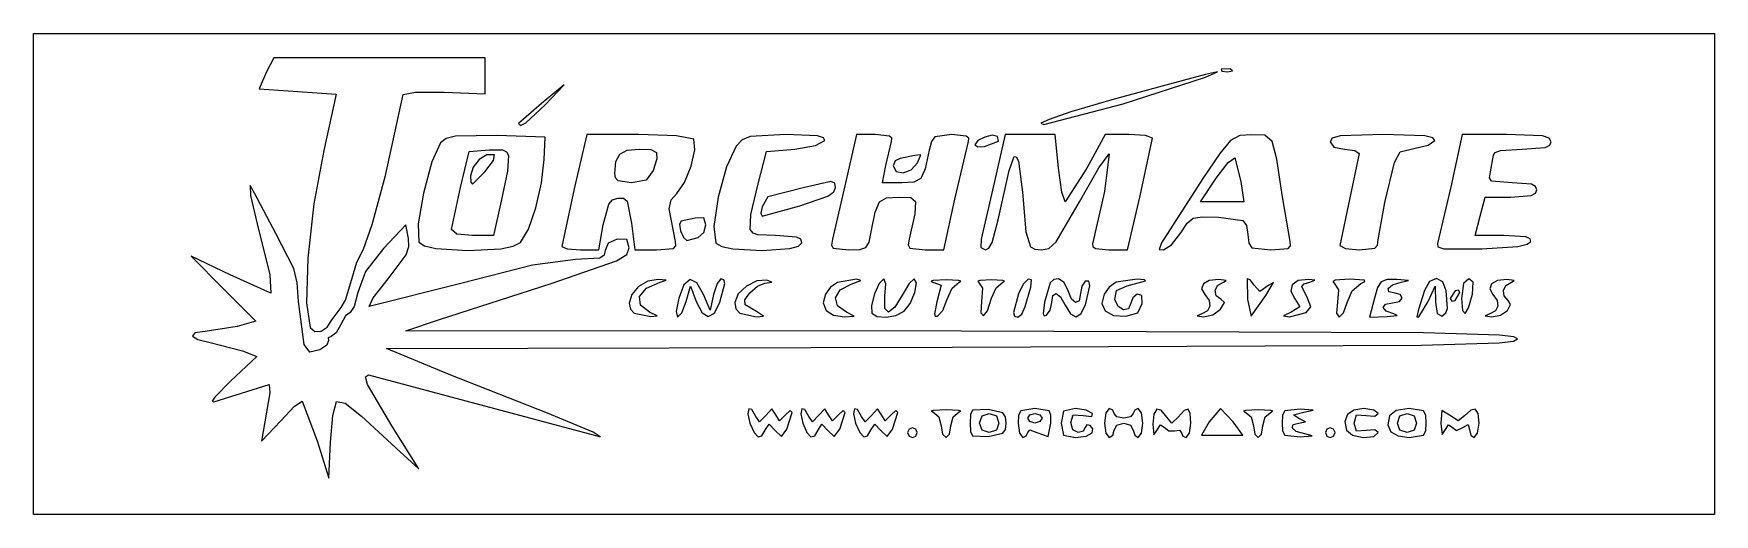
# Model space of a CAD drawing. Extents: x -0.4 to 98.4, y -0.4 to 27.8.
import ezdxf

# ---------------------------------------------------------------- set-up
doc = ezdxf.new("R2010")
doc.units = 0

msp = doc.modelspace()

# ---------------------------------------------------------------- linework, layer by layer
at = {"layer": 'Layer 1'}
for p, q in [((-0.386681, 13.72443), (-0.386681, 27.835541)), ((-0.386681, 27.835541), (49.002208, 27.835541)), ((49.002208, 27.835541), (98.391097, 27.835541)), ((98.391097, 27.835541), (98.391097, 13.72443)), ((13.738925, 26.42443), (13.308344, 25.591778)), ((19.940566, 26.42443), (13.738925, 26.42443)), ((26.142208, 26.42443), (19.940566, 26.42443)), ((26.142866, 25.366097), (26.142208, 26.42443)), ((69.939569, 25.770552), (69.398642, 25.748274)), ((69.398642, 25.748274), (69.437118, 25.634396)), ((70.062031, 25.656592), (69.939569, 25.770552)), ((69.939569, 25.770552), (69.939569, 25.770552)), ((13.308344, 25.591778), (12.877763, 24.604001)), ((26.143525, 24.307763), (26.142866, 25.366097)), ((30.798874, 24.82327), (29.458319, 23.729642)), ((29.683264, 23.648295), (30.798874, 24.82327)), ((66.358874, 24.869668), (62.972208, 23.947241)), ((63.644986, 23.720586), (68.475541, 25.28077)), ((68.475541, 25.427503), (66.358874, 24.869668)), ((68.475541, 25.28077), (69.181097, 25.593686)), ((69.181097, 25.593686), (68.475541, 25.427503)), ((69.437118, 25.634396), (69.769059, 25.600045)), ((69.769059, 25.600045), (70.062031, 25.656592)), ((12.877763, 24.604001), (15.135541, 24.448874)), ((15.135541, 24.448874), (17.393319, 24.29096)), ((17.393319, 24.29096), (16.663256, 20.974849)), ((20.288579, 19.498068), (21.339705, 24.257943)), ((21.339705, 24.257943), (22.047909, 24.39526)), ((22.047909, 24.39526), (23.743978, 24.399054)), ((23.743978, 24.399054), (26.143525, 24.307763)), ((29.458319, 23.729642), (28.117763, 22.554667)), ((58.988319, 22.4956), (63.644986, 23.720586)), ((62.972208, 23.947241), (60.573319, 23.249478)), ((63.644986, 23.720586), (63.644986, 23.720586)), ((28.546409, 22.602955), (29.683264, 23.648295)), ((29.683264, 23.648295), (29.683264, 23.648295)), ((59.303319, 22.800183), (58.813277, 22.585158)), ((60.573319, 23.249478), (59.303319, 22.800183)), ((24.411578, 21.822948), (23.867777, 21.679986)), ((26.829362, 21.847615), (24.411578, 21.822948)), ((29.669986, 21.767763), (26.829362, 21.847615)), ((28.117763, 22.554667), (28.229584, 22.444416)), ((28.229584, 22.444416), (28.546409, 22.602955)), ((29.626314, 20.450802), (29.669986, 21.767763)), ((32.124057, 21.908874), (31.388386, 18.733874)), ((35.184255, 21.908874), (32.124057, 21.908874)), ((37.393474, 21.831281), (35.184255, 21.908874)), ((38.407701, 21.644729), (37.393474, 21.831281)), ((41.717406, 21.802954), (41.246886, 21.600193)), ((43.825098, 21.908874), (41.717406, 21.802954)), ((45.673795, 21.831365), (43.825098, 21.908874)), ((46.042862, 21.722457), (45.673795, 21.831365)), ((47.966622, 21.908874), (47.349921, 19.157208)), ((49.079054, 21.908874), (47.966622, 21.908874)), ((49.920262, 21.822556), (49.079054, 21.908874)), ((50.056171, 21.69834), (49.920262, 21.822556)), ((52.577948, 21.769925), (52.379393, 21.494588)), ((53.570381, 21.908874), (52.577948, 21.769925)), ((54.428304, 21.82316), (53.570381, 21.908874)), ((54.570595, 21.700985), (54.428304, 21.82316)), ((55.506822, 21.765572), (55.103783, 21.556665)), ((55.955465, 21.866674), (55.506822, 21.765572)), ((56.267181, 21.793533), (55.955465, 21.866674)), ((56.717017, 21.908874), (56.088867, 19.157208)), ((56.316468, 21.520602), (56.267181, 21.793533)), ((58.185369, 21.908874), (56.717017, 21.908874)), ((59.65372, 21.908874), (58.185369, 21.908874)), ((58.813277, 22.585158), (58.988319, 22.4956)), ((59.848386, 19.933319), (59.65372, 21.908874)), ((62.581957, 21.908874), (61.507082, 19.935207)), ((63.976527, 21.908874), (62.581957, 21.908874)), ((64.962185, 21.846697), (63.976527, 21.908874)), ((65.373623, 21.697208), (64.962185, 21.846697)), ((70.4964, 21.858872), (69.960669, 21.571388)), ((71.196612, 21.904446), (70.4964, 21.858872)), ((71.965958, 21.869249), (71.196612, 21.904446)), ((72.397372, 21.513186), (71.965958, 21.869249)), ((76.405202, 21.82877), (75.937526, 21.699695)), ((78.941281, 21.908874), (76.405202, 21.82877)), ((81.371341, 21.832975), (78.941281, 21.908874)), ((81.853985, 21.724269), (81.371341, 21.832975)), ((83.56574, 21.908874), (82.915856, 18.91851)), ((86.180639, 21.908874), (83.56574, 21.908874)), ((88.289168, 21.826897), (86.180639, 21.908874)), ((88.687367, 21.697587), (88.289168, 21.826897)), ((16.663256, 20.974849), (16.090014, 17.85212)), ((23.528503, 21.418914), (23.017528, 20.303568)), ((23.867777, 21.679986), (23.528503, 21.418914)), ((24.698732, 18.80443), (25.207112, 20.921097)), ((25.207112, 20.921097), (26.380215, 21.00788)), ((26.380215, 21.00788), (27.174471, 21.007627)), ((27.174471, 21.007627), (27.398533, 20.900646)), ((27.398533, 20.900646), (27.51759, 20.678936)), ((33.828853, 20.325437), (34.060037, 20.765849)), ((34.060037, 20.765849), (34.502632, 20.995892)), ((34.502632, 20.995892), (35.203514, 21.062208)), ((35.203514, 21.062208), (35.887498, 21.025552)), ((35.887498, 21.025552), (36.216269, 20.860157)), ((36.216269, 20.860157), (36.244526, 20.482881)), ((38.255866, 20.051643), (38.466827, 21.008987)), ((38.466827, 21.008987), (38.407701, 21.644729)), ((40.893122, 21.235021), (40.326997, 20.015516)), ((41.246886, 21.600193), (40.893122, 21.235021)), ((42.181283, 18.945541), (42.685245, 20.921097)), ((42.685245, 20.921097), (44.340089, 21.062208)), ((44.340089, 21.062208), (45.561585, 21.262927)), ((45.561585, 21.262927), (46.110977, 21.556097)), ((46.110977, 21.556097), (46.042862, 21.722457)), ((49.692901, 20.094471), (50.036727, 21.505582)), ((50.036727, 21.505582), (50.056171, 21.69834)), ((52.249118, 20.991652), (52.008269, 19.899915)), ((52.379393, 21.494588), (52.249118, 20.991652)), ((53.753004, 18.125906), (54.554967, 21.512572)), ((54.554967, 21.512572), (54.570595, 21.700985)), ((55.103783, 21.556665), (54.928874, 21.306395)), ((54.928874, 21.306395), (55.099065, 21.193275)), ((55.099065, 21.193275), (55.498349, 21.208449)), ((55.498349, 21.208449), (56.316468, 21.520602)), ((56.316468, 21.520602), (56.316468, 21.520602)), ((62.21456, 19.951398), (62.819582, 20.779986)), ((62.819582, 20.779986), (62.556886, 18.561566)), ((64.640474, 18.310541), (65.373623, 21.697208)), ((69.327364, 20.805974), (68.33443, 19.326609)), ((69.960669, 21.571388), (69.327364, 20.805974)), ((72.675987, 20.471916), (72.397372, 21.513186)), ((75.937526, 21.699695), (75.813319, 21.485541)), ((75.813319, 21.485541), (76.024986, 21.168041)), ((76.024986, 21.168041), (76.659986, 21.062208)), ((76.659986, 21.062208), (77.257944, 20.982516)), ((77.506652, 20.790916), (76.942208, 18.098874)), ((77.257944, 20.982516), (77.506652, 20.790916)), ((79.59497, 20.269127), (79.928996, 20.902041)), ((79.928996, 20.902041), (80.802065, 21.115793)), ((80.802065, 21.115793), (81.56736, 21.281237)), ((81.56736, 21.281237), (81.953354, 21.556097)), ((81.953354, 21.556097), (81.853985, 21.724269)), ((85.405022, 20.70943), (85.507573, 20.866896)), ((85.507573, 20.866896), (85.817935, 20.976792)), ((85.817935, 20.976792), (87.102208, 21.062208)), ((87.102208, 21.062208), (88.442764, 21.150402)), ((88.442764, 21.150402), (88.716166, 21.280489)), ((88.795541, 21.485541), (88.687367, 21.697587)), ((88.716166, 21.280489), (88.795541, 21.485541)), ((23.017528, 20.303568), (22.525971, 18.475533)), ((25.438711, 19.99998), (25.295541, 19.495603)), ((25.794588, 20.437934), (25.438711, 19.99998)), ((26.252725, 20.712755), (25.794588, 20.437934)), ((26.122586, 19.717199), (26.634143, 20.394234)), ((26.702676, 20.727732), (26.252725, 20.712755)), ((26.634143, 20.394234), (26.702676, 20.727732)), ((26.702676, 20.727732), (26.702676, 20.727732)), ((27.471809, 19.760844), (27.099364, 17.992384)), ((27.51759, 20.678936), (27.471809, 19.760844)), ((29.467822, 19.074739), (29.626314, 20.450802)), ((33.762208, 19.628014), (33.828853, 20.325437)), ((36.026971, 19.81058), (35.61117, 19.228076)), ((36.244526, 20.482881), (36.026971, 19.81058)), ((37.874274, 19.094092), (38.255866, 20.051643)), ((40.326997, 20.015516), (39.850231, 18.227576)), ((49.503835, 19.086652), (49.692901, 20.094471)), ((50.248671, 20.373409), (50.131097, 20.07443)), ((50.131097, 20.07443), (50.303249, 19.735143)), ((50.531347, 20.497763), (50.248671, 20.373409)), ((51.410847, 20.681668), (50.531347, 20.497763)), ((50.709671, 19.66681), (51.185309, 19.848262)), ((51.185309, 19.848262), (51.56511, 20.258334)), ((51.748367, 20.726153), (51.410847, 20.681668)), ((51.56511, 20.258334), (51.748367, 20.726153)), ((51.56511, 20.258334), (51.56511, 20.258334)), ((52.008269, 19.899915), (51.757313, 19.333302)), ((56.289747, 16.89943), (56.940303, 19.792208)), ((56.940303, 19.792208), (57.24404, 20.61627)), ((57.24404, 20.61627), (57.35855, 20.607108)), ((57.35855, 20.607108), (57.486369, 20.356652)), ((57.486369, 20.356652), (57.734367, 18.522208)), ((60.043027, 18.538637), (59.848386, 19.933319)), ((61.507082, 19.935207), (60.23763, 17.959651)), ((61.08634, 17.959265), (62.21456, 19.951398)), ((69.108371, 19.351882), (69.809269, 20.279294)), ((69.809269, 20.279294), (70.203345, 20.551326)), ((70.203345, 20.551326), (70.559459, 19.157208)), ((72.986937, 18.381097), (72.675987, 20.471916)), ((79.029408, 17.917027), (79.59497, 20.269127)), ((85.230993, 19.721652), (85.405022, 20.70943)), ((12.595541, 18.470736), (12.339955, 18.929079)), ((12.339955, 18.929079), (12.354658, 18.331109)), ((19.506788, 16.625169), (20.288579, 19.498068)), ((24.178502, 16.334986), (24.698732, 18.80443)), ((25.295541, 19.495603), (25.309328, 19.108428)), ((25.309328, 19.108428), (25.401226, 19.002762)), ((25.401226, 19.002762), (26.122586, 19.717199)), ((29.12884, 17.61287), (29.467822, 19.074739)), ((33.806197, 19.361482), (33.762208, 19.628014)), ((33.762208, 19.628014), (33.762208, 19.628014)), ((33.96241, 19.195605), (33.806197, 19.361482)), ((34.756971, 19.086652), (33.96241, 19.195605)), ((35.61117, 19.228076), (34.756971, 19.086652)), ((37.421504, 18.457731), (37.874274, 19.094092)), ((41.766316, 17.219381), (42.181283, 18.945541)), ((44.83943, 18.776679), (42.755679, 18.248204)), ((46.462151, 19.147982), (44.83943, 18.776679)), ((46.698107, 19.067039), (46.462151, 19.147982)), ((47.349921, 19.157208), (46.564798, 15.770541)), ((46.636041, 18.552728), (46.74443, 18.81196)), ((46.74443, 18.81196), (46.698107, 19.067039)), ((50.645114, 19.086652), (49.503835, 19.086652)), ((50.303249, 19.735143), (50.709671, 19.66681)), ((51.351259, 19.119615), (50.645114, 19.086652)), ((51.757313, 19.333302), (51.351259, 19.119615)), ((56.088867, 19.157208), (55.305314, 15.770541)), ((68.33443, 19.326609), (65.900186, 15.558981)), ((68.188981, 17.957763), (69.108371, 19.351882)), ((69.108371, 19.351882), (69.108371, 19.351882)), ((70.559459, 19.157208), (70.739991, 17.957763)), ((82.915856, 18.91851), (82.109815, 15.521212)), ((85.171209, 19.370171), (85.230993, 19.721652)), ((85.297909, 19.179919), (85.171209, 19.370171)), ((86.504848, 19.086652), (85.297909, 19.179919)), ((87.637648, 18.995412), (86.504848, 19.086652)), ((87.87729, 18.864945), (87.637648, 18.995412)), ((87.948874, 18.663319), (87.87729, 18.864945)), ((12.354658, 18.331109), (12.748918, 16.671617)), ((13.851885, 16.100989), (12.595541, 18.470736)), ((16.090014, 17.85212), (15.733232, 14.659798)), ((22.525971, 18.475533), (22.214539, 16.663346)), ((27.099364, 17.992384), (26.64541, 15.982208)), ((31.388386, 18.733874), (30.655237, 15.347208)), ((33.087516, 16.617208), (33.408882, 17.828644)), ((33.408882, 17.828644), (33.634317, 18.081061)), ((33.634317, 18.081061), (33.95148, 18.186123)), ((33.95148, 18.186123), (34.283964, 18.184461)), ((34.283964, 18.184461), (34.495273, 17.999793)), ((34.495273, 17.999793), (34.760112, 16.704457)), ((36.955839, 17.557472), (37.081625, 18.072379)), ((37.081625, 18.072379), (37.421504, 18.457731)), ((39.850231, 18.227576), (39.597975, 16.51935)), ((42.755679, 18.248204), (42.432534, 17.676047)), ((44.652125, 17.719043), (46.281033, 18.299752)), ((46.281033, 18.299752), (46.636041, 18.552728)), ((49.074455, 17.354357), (49.326581, 17.964288)), ((49.326581, 17.964288), (49.740291, 18.20054)), ((49.740291, 18.20054), (50.45476, 18.239986)), ((50.45476, 18.239986), (51.159065, 18.220766)), ((51.159065, 18.220766), (51.450838, 17.982945)), ((51.450838, 17.982945), (51.396649, 17.256284)), ((53.10312, 15.135541), (53.753004, 18.125906)), ((57.734367, 18.522208), (57.932241, 16.193874)), ((59.716147, 15.621999), (61.08634, 17.959265)), ((60.23763, 17.959651), (60.043027, 18.538637)), ((62.556886, 18.561566), (61.845077, 15.488319)), ((63.904803, 15.135541), (64.640474, 18.310541)), ((69.464484, 17.957763), (68.188981, 17.957763)), ((70.739991, 17.957763), (69.464484, 17.957763)), ((73.450628, 15.62943), (72.986937, 18.381097)), ((76.942208, 18.098874), (76.377763, 15.406836)), ((78.635541, 15.729805), (79.029408, 17.917027)), ((84.626546, 17.111097), (84.913089, 18.239986)), ((84.913089, 18.239986), (86.430982, 18.239986)), ((86.430982, 18.239986), (87.625337, 18.330219)), ((87.625337, 18.330219), (87.874982, 18.460561)), ((87.874982, 18.460561), (87.948874, 18.663319)), ((28.690982, 16.351313), (29.12884, 17.61287)), ((37.330072, 15.62943), (36.955839, 17.557472)), ((37.669185, 16.83273), (37.570676, 16.653384)), ((38.48943, 17.006756), (37.669185, 16.83273)), ((38.99605, 17.027858), (38.48943, 17.006756)), ((39.12443, 16.609763), (38.99605, 17.027858)), ((41.733828, 16.341084), (41.766316, 17.219381)), ((42.432534, 17.676047), (42.356729, 17.287418)), ((42.356729, 17.287418), (42.420769, 17.111097)), ((42.420769, 17.111097), (44.652125, 17.719043)), ((44.652125, 17.719043), (44.652125, 17.719043)), ((48.844736, 16.193874), (49.074455, 17.354357)), ((51.396649, 17.256284), (51.063065, 15.770541)), ((55.941549, 15.570666), (56.289747, 16.89943)), ((56.289747, 16.89943), (56.289747, 16.89943)), ((67.40211, 16.707484), (67.762602, 16.996151)), ((67.762602, 16.996151), (68.313251, 17.084768)), ((68.313251, 17.084768), (69.250464, 17.054661)), ((69.250464, 17.054661), (70.676011, 16.862406)), ((70.676011, 16.862406), (70.884216, 16.580137)), ((84.340003, 15.982208), (84.626546, 17.111097)), ((12.748918, 16.671617), (13.488235, 13.684795)), ((14.911897, 14.056718), (13.851885, 16.100989)), ((19.007406, 15.186457), (19.506788, 16.625169)), ((21.485541, 16.617335), (20.177754, 15.218004)), ((21.640195, 15.805884), (21.485541, 16.617335)), ((21.665626, 15.333465), (21.640195, 15.805884)), ((22.214539, 16.663346), (22.243937, 15.595541)), ((24.485735, 16.072172), (24.178502, 16.334986)), ((24.178502, 16.334986), (24.178502, 16.334986)), ((25.406031, 15.982208), (24.485735, 16.072172)), ((26.64541, 15.982208), (25.406031, 15.982208)), ((28.235862, 15.57618), (28.690982, 16.351313)), ((32.836155, 15.135541), (33.087516, 16.617208)), ((33.087516, 16.617208), (33.087516, 16.617208)), ((34.760112, 16.704457), (34.956135, 15.135541)), ((37.570676, 16.653384), (37.635584, 16.264265)), ((37.635584, 16.264265), (37.80134, 15.876192)), ((37.80134, 15.876192), (38.005374, 15.699986)), ((38.005374, 15.699986), (38.678014, 15.871292)), ((38.678014, 15.871292), (38.993296, 16.158881)), ((38.678014, 15.871292), (38.678014, 15.871292)), ((38.993296, 16.158881), (39.12443, 16.609763)), ((39.597975, 16.51935), (39.705382, 15.538986)), ((41.892292, 16.130363), (41.733828, 16.341084)), ((42.18391, 16.024182), (41.892292, 16.130363)), ((43.216652, 15.982208), (42.18391, 16.024182)), ((44.439615, 15.89241), (43.216652, 15.982208)), ((44.693909, 15.762123), (44.439615, 15.89241)), ((48.715412, 15.600057), (48.844736, 16.193874)), ((48.844736, 16.193874), (48.844736, 16.193874)), ((57.932241, 16.193874), (58.20744, 15.323873)), ((66.493571, 15.429848), (67.035367, 16.137438)), ((67.035367, 16.137438), (67.40211, 16.707484)), ((67.035367, 16.137438), (67.035367, 16.137438)), ((70.884216, 16.580137), (70.962867, 16.052763)), ((70.962867, 16.052763), (71.038677, 15.535683)), ((86.026845, 15.982208), (84.340003, 15.982208)), ((87.302495, 15.901789), (86.026845, 15.982208)), ((87.559317, 15.792517), (87.302495, 15.901789)), ((18.613723, 14.416279), (19.007406, 15.186457)), ((20.177754, 15.218004), (19.123481, 13.869721)), ((20.450144, 13.442208), (21.512445, 14.854906)), ((21.512445, 14.854906), (21.665626, 15.333465)), ((22.243937, 15.595541), (22.58011, 15.379388)), ((22.58011, 15.379388), (23.243327, 15.223626)), ((23.243327, 15.223626), (25.132701, 15.094626)), ((25.132701, 15.094626), (27.075675, 15.211243)), ((27.075675, 15.211243), (27.805891, 15.362503)), ((27.805891, 15.362503), (28.235862, 15.57618)), ((28.235862, 15.57618), (28.235862, 15.57618)), ((30.655237, 15.347208), (30.976973, 15.197718)), ((30.976973, 15.197718), (31.74696, 15.135541)), ((31.74696, 15.135541), (32.836155, 15.135541)), ((33.138989, 14.824156), (32.89567, 14.663152)), ((33.197763, 15.10264), (33.138989, 14.824156)), ((33.379875, 15.5318), (33.197763, 15.10264)), ((33.903319, 15.769059), (33.379875, 15.5318)), ((33.87359, 14.492075), (34.476459, 14.876056)), ((34.475494, 15.75728), (33.903319, 15.769059)), ((34.608874, 15.263032), (34.475494, 15.75728)), ((34.476459, 14.876056), (34.608874, 15.263032)), ((34.956135, 15.135541), (36.212633, 15.135541)), ((36.212633, 15.135541), (37.213467, 15.226022)), ((37.213467, 15.226022), (37.354306, 15.376238)), ((37.354306, 15.376238), (37.330072, 15.62943)), ((39.705382, 15.538986), (40.065141, 15.343961)), ((40.065141, 15.343961), (40.705481, 15.206162)), ((40.705481, 15.206162), (42.422842, 15.100657)), ((42.422842, 15.100657), (44.047347, 15.219289)), ((44.047347, 15.219289), (44.571615, 15.361661)), ((44.571615, 15.361661), (44.768874, 15.558874)), ((44.768874, 15.558874), (44.693909, 15.762123)), ((44.768874, 15.558874), (44.768874, 15.558874)), ((46.564798, 15.770541), (46.504703, 15.426273)), ((46.504703, 15.426273), (46.600256, 15.235219)), ((46.600256, 15.235219), (47.526773, 15.135541)), ((47.526773, 15.135541), (48.165018, 15.158088)), ((48.165018, 15.158088), (48.525035, 15.283861)), ((48.525035, 15.283861), (48.715412, 15.600057)), ((51.063065, 15.770541), (51.01601, 15.428977)), ((51.01601, 15.428977), (51.115877, 15.237623)), ((51.115877, 15.237623), (52.009847, 15.135541)), ((52.009847, 15.135541), (53.10312, 15.135541)), ((55.305314, 15.770541), (55.285919, 15.289617)), ((55.285919, 15.289617), (55.555052, 15.135541)), ((55.555052, 15.135541), (55.754002, 15.243591)), ((55.754002, 15.243591), (55.941549, 15.570666)), ((58.20744, 15.323873), (58.456649, 15.173715)), ((58.456649, 15.173715), (58.846356, 15.137043)), ((58.846356, 15.137043), (59.284653, 15.231077)), ((59.284653, 15.231077), (59.716147, 15.621999)), ((61.845077, 15.488319), (61.854015, 15.330674)), ((61.854015, 15.330674), (62.014181, 15.220798)), ((62.014181, 15.220798), (62.812363, 15.135541)), ((62.812363, 15.135541), (63.904803, 15.135541)), ((65.900186, 15.558981), (65.770463, 15.16336)), ((65.770463, 15.16336), (66.02106, 15.135541)), ((66.02106, 15.135541), (66.493571, 15.429848)), ((71.038677, 15.535683), (71.214257, 15.261917)), ((71.214257, 15.261917), (72.322442, 15.135541)), ((72.322442, 15.135541), (73.335793, 15.225576)), ((73.335793, 15.225576), (73.476882, 15.375737)), ((73.476882, 15.375737), (73.450628, 15.62943)), ((76.377763, 15.406836), (76.709374, 15.215233)), ((76.709374, 15.215233), (77.506652, 15.135541)), ((77.506652, 15.135541), (78.430955, 15.243238)), ((78.430955, 15.243238), (78.594099, 15.423837)), ((78.594099, 15.423837), (78.635541, 15.729805)), ((78.635541, 15.729805), (78.635541, 15.729805)), ((82.109815, 15.521212), (82.136779, 15.317063)), ((82.136779, 15.317063), (82.496991, 15.205127)), ((82.496991, 15.205127), (84.716722, 15.195463)), ((84.716722, 15.195463), (86.8388, 15.342441)), ((86.8388, 15.342441), (87.379902, 15.467171)), ((87.379902, 15.467171), (87.596737, 15.62943)), ((87.596737, 15.62943), (87.559317, 15.792517)), ((87.596737, 15.62943), (87.596737, 15.62943)), ((11.165076, 13.683649), (8.881619, 14.771754)), ((8.881619, 14.771754), (10.777687, 12.861044)), ((15.101508, 13.199429), (14.911897, 14.056718)), ((15.733232, 14.659798), (15.641398, 12.027426)), ((18.247734, 13.230541), (18.613723, 14.416279)), ((19.123481, 13.869721), (18.67128, 12.642664)), ((28.929932, 14.238016), (24.64002, 13.149826)), ((31.45343, 14.571097), (28.929932, 14.238016)), ((30.022763, 13.170058), (33.87359, 14.492075)), ((32.89567, 14.663152), (31.45343, 14.571097)), ((-0.386681, -0.386681), (-0.386681, 13.72443)), ((-0.386681, 13.72443), (-0.386681, 13.72443)), ((10.777687, 12.861044), (12.673756, 10.950335)), ((13.561861, 12.595541), (11.165076, 13.683649)), ((13.488235, 13.684795), (13.561861, 12.595541)), ((15.176452, 12.114135), (15.101508, 13.199429)), ((17.941855, 12.184114), (18.247734, 13.230541)), ((24.64002, 13.149826), (19.33819, 11.80927)), ((19.568817, 12.322241), (20.450144, 13.442208)), ((23.461097, 11.050157), (30.022763, 13.170058)), ((35.162805, 12.986997), (34.762987, 12.529915)), ((35.714546, 13.305667), (35.162805, 12.986997)), ((35.225881, 12.393899), (35.630845, 12.884167)), ((35.630845, 12.884167), (36.443319, 13.237989)), ((36.32443, 13.40947), (35.714546, 13.305667)), ((36.782109, 13.357561), (36.32443, 13.40947)), ((36.443319, 13.237989), (36.782109, 13.357561)), ((37.834801, 13.096921), (37.52861, 12.313319)), ((38.192589, 13.395366), (37.834801, 13.096921)), ((37.955677, 12.101652), (38.214173, 13.018874)), ((38.581713, 13.205705), (38.192589, 13.395366)), ((38.214173, 13.018874), (38.555797, 12.101652)), ((38.981916, 12.524986), (38.581713, 13.205705)), ((39.775742, 13.172774), (39.568016, 12.524986)), ((40.006374, 13.442208), (39.775742, 13.172774)), ((39.943487, 12.07321), (40.237221, 13.160446)), ((40.186328, 13.379328), (40.006374, 13.442208)), ((40.237221, 13.160446), (40.186328, 13.379328)), ((41.504303, 13.016364), (41.016118, 12.555175)), ((42.121999, 13.320699), (41.504303, 13.016364)), ((41.704236, 12.627526), (42.146926, 13.013178)), ((42.708886, 13.357202), (42.121999, 13.320699)), ((42.146926, 13.013178), (42.591581, 13.192723)), ((42.591581, 13.192723), (42.989084, 13.24535)), ((42.989084, 13.24535), (42.708886, 13.357202)), ((46.452237, 12.949468), (46.152562, 12.544298)), ((46.852046, 13.228741), (46.452237, 12.949468)), ((47.966957, 13.416754), (46.852046, 13.228741)), ((47.015437, 12.789746), (47.661652, 13.126463)), ((47.661652, 13.126463), (48.232291, 13.337044)), ((48.232291, 13.337044), (47.966957, 13.416754)), ((49.308688, 13.173797), (49.037525, 12.559115)), ((49.576516, 13.442208), (49.308688, 13.173797)), ((49.694914, 13.140922), (49.576516, 13.442208)), ((49.646947, 12.416553), (49.694914, 13.140922)), ((51.065684, 13.168435), (50.695541, 12.533478)), ((51.361137, 13.4361), (51.065684, 13.168435)), ((51.503481, 13.197936), (51.361137, 13.4361)), ((51.399828, 12.635407), (51.503481, 13.197936)), ((52.483683, 13.338818), (52.367873, 13.297778)), ((52.367873, 13.297778), (52.45943, 13.247664)), ((52.45943, 13.247664), (52.953319, 13.066872)), ((53.235541, 13.376732), (52.483683, 13.338818)), ((52.953319, 13.066872), (52.685422, 12.081044)), ((53.988236, 13.33898), (53.235541, 13.376732)), ((53.295979, 12.241815), (53.600882, 12.89957)), ((53.600882, 12.89957), (54.014503, 13.248214)), ((54.104952, 13.298115), (53.988236, 13.33898)), ((54.014503, 13.248214), (54.104952, 13.298115)), ((55.225319, 13.351987), (55.097463, 13.308136)), ((55.097463, 13.308136), (55.148424, 13.25267)), ((55.148424, 13.25267), (55.377644, 12.902298)), ((55.916652, 13.387189), (55.225319, 13.351987)), ((55.377644, 12.902298), (55.321028, 12.105265)), ((55.913607, 12.299456), (56.181383, 12.91991)), ((56.574334, 13.342946), (55.916652, 13.387189)), ((56.181383, 12.91991), (56.570321, 13.251259)), ((56.570321, 13.251259), (56.665764, 13.300804)), ((56.665764, 13.300804), (56.574334, 13.342946)), ((57.778363, 13.125965), (57.496484, 12.553428)), ((58.067957, 13.424204), (57.778363, 13.125965)), ((57.895583, 11.81943), (58.21584, 12.948319)), ((58.251654, 13.385778), (58.067957, 13.424204)), ((58.21584, 12.948319), (58.251654, 13.385778)), ((59.36084, 13.20401), (59.024105, 12.066346)), ((59.563882, 13.395879), (59.36084, 13.20401)), ((59.853824, 13.442208), (59.563882, 13.395879)), ((60.171451, 13.234951), (59.853824, 13.442208)), ((60.406988, 12.736652), (60.171451, 13.234951)), ((61.220666, 13.016997), (61.137763, 12.578884)), ((61.419986, 13.301097), (61.220666, 13.016997)), ((61.622647, 13.308698), (61.419986, 13.301097)), ((61.426971, 11.908358), (61.691567, 13.038786)), ((61.691567, 13.038786), (61.622647, 13.308698)), ((62.82816, 12.959084), (62.521451, 12.544298)), ((63.24192, 13.236839), (62.82816, 12.959084)), ((64.476957, 13.419926), (63.24192, 13.236839)), ((63.259976, 12.764585), (63.871108, 13.033587)), ((63.871108, 13.033587), (64.953994, 13.324146)), ((64.899563, 13.389431), (64.476957, 13.419926)), ((64.953994, 13.324146), (64.899563, 13.389431)), ((68.357001, 13.151155), (68.254003, 12.856689)), ((68.254003, 12.856689), (68.443687, 12.514507)), ((68.709497, 13.351037), (68.357001, 13.151155)), ((69.268309, 13.40947), (68.709497, 13.351037)), ((69.05398, 12.754939), (69.198419, 13.052544)), ((69.198419, 13.052544), (69.533874, 13.247664)), ((69.6968, 13.351294), (69.268309, 13.40947)), ((69.533874, 13.247664), (69.6968, 13.351294)), ((71.106165, 13.387412), (70.93565, 13.439857)), ((70.93565, 13.439857), (70.949028, 12.231462)), ((71.344488, 13.066468), (71.106165, 13.387412)), ((71.670795, 12.695923), (71.344488, 13.066468)), ((72.205497, 13.068819), (71.670795, 12.695923)), ((72.022665, 12.461788), (72.488425, 13.225223)), ((72.488425, 13.225223), (72.205497, 13.068819)), ((73.581114, 13.084115), (73.501542, 12.707083)), ((73.937292, 13.337967), (73.581114, 13.084115)), ((74.529208, 13.40947), (73.937292, 13.337967)), ((74.15156, 12.992531), (74.27936, 13.138312)), ((74.472763, 12.300879), (74.15156, 12.992531)), ((74.27936, 13.138312), (74.613874, 13.247664)), ((74.902463, 13.358291), (74.529208, 13.40947)), ((74.613874, 13.247664), (74.902463, 13.358291)), ((76.101858, 13.366968), (75.975997, 13.293468)), ((75.975997, 13.293468), (76.055152, 13.19092)), ((76.055152, 13.19092), (76.29916, 12.794247)), ((76.942208, 13.419997), (76.101858, 13.366968)), ((77.830851, 13.359362), (76.942208, 13.419997)), ((77.112784, 12.741537), (77.60379, 13.161024)), ((77.60379, 13.161024), (77.845128, 13.281969)), ((77.845128, 13.281969), (77.830851, 13.359362)), ((78.600534, 12.939847), (78.417657, 12.313319)), ((78.810978, 13.27263), (78.600534, 12.939847)), ((79.152398, 13.397409), (78.810978, 13.27263)), ((79.728204, 13.399922), (79.152398, 13.397409)), ((79.219065, 12.871921), (79.476075, 13.087741)), ((79.252376, 12.679042), (79.219065, 12.871921)), ((79.476075, 13.087741), (79.976097, 13.240066)), ((80.414194, 13.3435), (79.728204, 13.399922)), ((79.976097, 13.240066), (80.414194, 13.3435)), ((81.640447, 13.29047), (81.34845, 12.762871)), ((81.575044, 12.101652), (81.976163, 13.018874)), ((82.056172, 13.459817), (81.640447, 13.29047)), ((81.976163, 13.018874), (81.999187, 12.078135)), ((82.43817, 13.274137), (82.056172, 13.459817)), ((82.628986, 12.736652), (82.43817, 13.274137)), ((83.65398, 13.159743), (83.534727, 12.292505)), ((83.957708, 13.442208), (83.65398, 13.159743)), ((84.22337, 13.241128), (83.957708, 13.442208)), ((84.168861, 12.533805), (84.22337, 13.241128)), ((85.290334, 13.151155), (85.187337, 12.856689)), ((85.187337, 12.856689), (85.37702, 12.514507)), ((85.642831, 13.351037), (85.290334, 13.151155)), ((86.201642, 13.40947), (85.642831, 13.351037)), ((85.989733, 12.760265), (86.141368, 13.058786)), ((86.141368, 13.058786), (86.467208, 13.247664)), ((86.630133, 13.351294), (86.201642, 13.40947)), ((86.467208, 13.247664), (86.630133, 13.351294)), ((98.391097, 13.72443), (98.391097, -0.386681)), ((15.507561, 9.583756), (15.176452, 12.114135)), ((15.641398, 12.027426), (15.862999, 10.584547)), ((17.692693, 11.748874), (17.941855, 12.184114)), ((18.67128, 12.642664), (18.453291, 11.812106)), ((19.33819, 11.80927), (19.568817, 12.322241)), ((34.762987, 12.529915), (34.608874, 12.010875)), ((34.608874, 12.010875), (34.683173, 11.661314)), ((35.270885, 11.88504), (35.225881, 12.393899)), ((35.808319, 11.475446), (35.270885, 11.88504)), ((37.52861, 12.313319), (37.38482, 11.516041)), ((37.704098, 11.453864), (37.955677, 12.101652)), ((37.955677, 12.101652), (37.955677, 12.101652)), ((38.555797, 12.101652), (38.898956, 11.446633)), ((39.376598, 11.607763), (38.981916, 12.524986)), ((39.568016, 12.524986), (39.376598, 11.607763)), ((39.619247, 11.43187), (39.943487, 12.07321)), ((41.016118, 12.555175), (40.817763, 12.048109)), ((40.817763, 12.048109), (40.888889, 11.679883)), ((41.414798, 12.203151), (41.704236, 12.627526)), ((41.429898, 11.907435), (41.414798, 12.203151)), ((42.087763, 11.516857), (41.429898, 11.907435)), ((46.152562, 12.544298), (46.024208, 12.02258)), ((46.024208, 12.02258), (46.197354, 11.590019)), ((46.74052, 12.329358), (47.015437, 12.789746)), ((46.855613, 11.854769), (46.74052, 12.329358)), ((47.37943, 11.475446), (46.855613, 11.854769)), ((49.037525, 12.559115), (48.862011, 11.883986)), ((48.862011, 11.883986), (48.881132, 11.434233)), ((49.633283, 11.700897), (49.646947, 12.416553)), ((50.695541, 12.533478), (50.235226, 11.768018)), ((50.767265, 11.537208), (51.128362, 11.998502)), ((51.128362, 11.998502), (51.399828, 12.635407)), ((52.685422, 12.081044), (52.551998, 11.383217)), ((53.039709, 11.589941), (53.295979, 12.241815)), ((53.295979, 12.241815), (53.295979, 12.241815)), ((55.321028, 12.105265), (55.277792, 11.44147)), ((55.673243, 11.571061), (55.913607, 12.299456)), ((55.913607, 12.299456), (55.913607, 12.299456)), ((57.496484, 12.553428), (57.203131, 11.461718)), ((59.024105, 12.066346), (58.94219, 11.385459)), ((59.352662, 11.604162), (59.44443, 12.047753)), ((59.44443, 12.047753), (59.514819, 12.464041)), ((59.44443, 12.047753), (59.44443, 12.047753)), ((59.514819, 12.464041), (59.698411, 12.571039)), ((59.698411, 12.571039), (59.953841, 12.376952)), ((59.953841, 12.376952), (60.239746, 11.889986)), ((60.239746, 11.889986), (60.550032, 11.382791)), ((60.609377, 12.249769), (60.406988, 12.736652)), ((60.85078, 12.049923), (60.609377, 12.249769)), ((61.052981, 12.153999), (60.85078, 12.049923)), ((61.137763, 12.578884), (61.052981, 12.153999)), ((61.15252, 11.392115), (61.426971, 11.908358)), ((62.521451, 12.544298), (62.388168, 11.991785)), ((62.388168, 11.991785), (62.589754, 11.55574)), ((63.165553, 12.232787), (63.259976, 12.764585)), ((63.352415, 11.819386), (63.165553, 12.232787)), ((64.101097, 12.007579), (63.968479, 11.671084)), ((64.211702, 12.326816), (64.101097, 12.007579)), ((64.477623, 12.532902), (64.211702, 12.326816)), ((64.73978, 12.466042), (64.477623, 12.532902)), ((64.501237, 11.448594), (64.759846, 11.991975)), ((64.759846, 11.991975), (64.73978, 12.466042)), ((64.759846, 11.991975), (64.759846, 11.991975)), ((68.443687, 12.514507), (68.690521, 12.16172)), ((68.690521, 12.16172), (68.738503, 11.827539)), ((69.11421, 12.452186), (69.05398, 12.754939)), ((69.392763, 12.241623), (69.11421, 12.452186)), ((69.358208, 11.653658), (69.591859, 12.050107)), ((69.591859, 12.050107), (69.392763, 12.241623)), ((70.949028, 12.231462), (71.173058, 11.247871)), ((71.173058, 11.247871), (72.022665, 12.461788)), ((72.022665, 12.461788), (72.022665, 12.461788)), ((73.501542, 12.707083), (73.739443, 12.266038)), ((73.739443, 12.266038), (74.027464, 11.795142)), ((74.677374, 11.788913), (74.472763, 12.300879)), ((76.244396, 12.066352), (76.181617, 11.42704)), ((76.29916, 12.794247), (76.244396, 12.066352)), ((76.588082, 11.438698), (76.805254, 12.050025)), ((76.805254, 12.050025), (77.112784, 12.741537)), ((76.805254, 12.050025), (76.805254, 12.050025)), ((78.417657, 12.313319), (78.131114, 11.18443)), ((78.933788, 11.764159), (79.05778, 11.951229)), ((79.05778, 11.951229), (79.482208, 12.031097)), ((79.623319, 12.595541), (79.252376, 12.679042)), ((79.482208, 12.031097), (79.880847, 12.113999)), ((79.922298, 12.512638), (79.623319, 12.595541)), ((79.880847, 12.113999), (80.046652, 12.313319)), ((80.046652, 12.313319), (79.922298, 12.512638)), ((81.34845, 12.762871), (81.00544, 11.633982)), ((81.017328, 11.204471), (81.575044, 12.101652)), ((81.575044, 12.101652), (81.575044, 12.101652)), ((81.999187, 12.078135), (82.105581, 11.404974)), ((82.699541, 11.701836), (82.628986, 12.736652)), ((83.151097, 12.736652), (82.868874, 12.280008)), ((82.868874, 12.280008), (82.951777, 12.131925)), ((82.951777, 12.131925), (83.151097, 12.172208)), ((83.350416, 12.776935), (83.151097, 12.736652)), ((83.151097, 12.172208), (83.433319, 12.628852)), ((83.433319, 12.628852), (83.350416, 12.776935)), ((83.433319, 12.628852), (83.433319, 12.628852)), ((83.534727, 12.292505), (83.580488, 11.589181)), ((83.947989, 11.729023), (84.168861, 12.533805)), ((84.168861, 12.533805), (84.168861, 12.533805)), ((85.37702, 12.514507), (85.623854, 12.16172)), ((85.623854, 12.16172), (85.671836, 11.827539)), ((86.027345, 12.434462), (85.989733, 12.760265)), ((86.269246, 12.163738), (86.027345, 12.434462)), ((86.234688, 11.582637), (86.412549, 11.928385)), ((86.412549, 11.928385), (86.269246, 12.163738)), ((12.673756, 10.950335), (11.576315, 10.645623)), ((16.867225, 10.610325), (17.162448, 11.043319)), ((17.162448, 11.043319), (17.692693, 11.748874)), ((17.162448, 11.043319), (17.162448, 11.043319)), ((17.942662, 11.259395), (17.675541, 10.761097)), ((18.208193, 11.466652), (17.942662, 11.259395)), ((18.453291, 11.812106), (18.208193, 11.466652)), ((21.485541, 10.382326), (23.461097, 11.050157)), ((34.683173, 11.661314), (34.912837, 11.417939)), ((34.912837, 11.417939), (35.878874, 11.224599)), ((36.250796, 11.261881), (35.808319, 11.475446)), ((35.808319, 11.475446), (35.808319, 11.475446)), ((35.878874, 11.224599), (36.250796, 11.261881)), ((37.38482, 11.516041), (37.462237, 11.18443)), ((37.462237, 11.18443), (37.704098, 11.453864)), ((38.898956, 11.446633), (39.262254, 11.223192)), ((39.262254, 11.223192), (39.619247, 11.43187)), ((40.888889, 11.679883), (41.113266, 11.425551)), ((41.113266, 11.425551), (42.087763, 11.215294)), ((42.511097, 11.242715), (42.087763, 11.516857)), ((42.087763, 11.516857), (42.087763, 11.516857)), ((42.087763, 11.215294), (42.511097, 11.242715)), ((46.197354, 11.590019), (46.628183, 11.299103)), ((46.628183, 11.299103), (47.272874, 11.20232)), ((47.272874, 11.20232), (47.830631, 11.251899)), ((47.830631, 11.251899), (47.37943, 11.475446)), ((47.37943, 11.475446), (47.37943, 11.475446)), ((48.881132, 11.434233), (49.196259, 11.238577)), ((49.196259, 11.238577), (49.708966, 11.195614)), ((49.855258, 11.487605), (49.633283, 11.700897)), ((49.708966, 11.195614), (50.279289, 11.297705)), ((50.235226, 11.768018), (49.855258, 11.487605)), ((50.279289, 11.297705), (50.767265, 11.537208)), ((50.767265, 11.537208), (50.767265, 11.537208)), ((52.551998, 11.383217), (52.606446, 11.255311)), ((52.606446, 11.255311), (52.743013, 11.25544)), ((52.743013, 11.25544), (53.039709, 11.589941)), ((55.277792, 11.44147), (55.42825, 11.274234)), ((55.42825, 11.274234), (55.673243, 11.571061)), ((57.203131, 11.461718), (57.259813, 11.245632)), ((57.259813, 11.245632), (57.449855, 11.18443)), ((57.449855, 11.18443), (57.689361, 11.370961)), ((57.689361, 11.370961), (57.895583, 11.81943)), ((57.895583, 11.81943), (57.895583, 11.81943)), ((58.94219, 11.385459), (59.002619, 11.274553)), ((59.002619, 11.274553), (59.13203, 11.306889)), ((59.13203, 11.306889), (59.352662, 11.604162)), ((60.550032, 11.382791), (60.857248, 11.21688)), ((60.857248, 11.21688), (61.15252, 11.392115)), ((62.589754, 11.55574), (63.075534, 11.288043)), ((63.075534, 11.288043), (63.794838, 11.240575)), ((63.669488, 11.620253), (63.352415, 11.819386)), ((63.968479, 11.671084), (63.669488, 11.620253)), ((63.794838, 11.240575), (64.501237, 11.448594)), ((68.263874, 11.378974), (67.9912, 11.269379)), ((67.9912, 11.269379), (68.37043, 11.217168)), ((68.594123, 11.552959), (68.263874, 11.378974)), ((68.37043, 11.217168), (68.908272, 11.331883)), ((68.738503, 11.827539), (68.594123, 11.552959)), ((68.908272, 11.331883), (69.358208, 11.653658)), ((69.358208, 11.653658), (69.358208, 11.653658)), ((73.523921, 11.489851), (73.062653, 11.264184)), ((73.062653, 11.264184), (73.41443, 11.206641)), ((73.41443, 11.206641), (74.402208, 11.462362)), ((74.027464, 11.795142), (73.523921, 11.489851)), ((74.402208, 11.462362), (74.677374, 11.788913)), ((74.402208, 11.462362), (74.402208, 11.462362)), ((76.181617, 11.42704), (76.332915, 11.18443)), ((76.332915, 11.18443), (76.588082, 11.438698)), ((78.131114, 11.18443), (79.159439, 11.222863)), ((79.101645, 11.548684), (78.933788, 11.764159)), ((79.552763, 11.383603), (79.101645, 11.548684)), ((79.159439, 11.222863), (79.754783, 11.283131)), ((79.754783, 11.283131), (79.552763, 11.383603)), ((79.552763, 11.383603), (79.552763, 11.383603)), ((81.00544, 11.633982), (80.899809, 11.2178)), ((80.899809, 11.2178), (81.017328, 11.204471)), ((82.105581, 11.404974), (82.374986, 11.254986)), ((82.374986, 11.254986), (82.615845, 11.434756)), ((82.615845, 11.434756), (82.699541, 11.701836)), ((83.580488, 11.589181), (83.735053, 11.407751)), ((83.735053, 11.407751), (83.947989, 11.729023)), ((85.197208, 11.378974), (84.924534, 11.269379)), ((84.924534, 11.269379), (85.303764, 11.217168)), ((85.527457, 11.552959), (85.197208, 11.378974)), ((85.303764, 11.217168), (85.824905, 11.31102)), ((85.671836, 11.827539), (85.527457, 11.552959)), ((85.824905, 11.31102), (86.234688, 11.582637)), ((86.234688, 11.582637), (86.234688, 11.582637)), ((9.090693, 10.262493), (8.954503, 10.082713)), ((8.954503, 10.082713), (9.262998, 9.870894)), ((9.702763, 10.339338), (9.090693, 10.262493)), ((11.576315, 10.645623), (9.702763, 10.339338)), ((15.862999, 10.584547), (16.146505, 10.355874)), ((16.146505, 10.355874), (16.504912, 10.372822)), ((16.504912, 10.372822), (16.867225, 10.610325)), ((17.101426, 10.055541), (16.929155, 9.984761)), ((16.929155, 9.984761), (16.94448, 9.814588)), ((17.396241, 10.262798), (17.101426, 10.055541)), ((17.675541, 10.761097), (17.396241, 10.262798)), ((54.152763, 10.360045), (21.485541, 10.382326)), ((81.286194, 10.270022), (54.152763, 10.360045)), ((85.765664, 10.139291), (81.286194, 10.270022)), ((86.597546, 10.040741), (85.765664, 10.139291)), ((86.592939, 9.79017), (86.819986, 9.91559)), ((86.819986, 9.91559), (86.597546, 10.040741)), ((9.262998, 9.870894), (9.984986, 9.697929)), ((9.984986, 9.697929), (11.889986, 9.213472)), ((11.889986, 9.213472), (12.736652, 8.878725)), ((15.84216, 9.135355), (15.507561, 9.583756)), ((16.431922, 9.272245), (15.84216, 9.135355)), ((16.855344, 9.555881), (16.431922, 9.272245)), ((16.94448, 9.814588), (16.855344, 9.555881)), ((20.356652, 9.349986), (53.588319, 9.421701)), ((24.025541, 7.82086), (20.356652, 9.349986)), ((53.588319, 9.421701), (81.1836, 9.55286)), ((81.1836, 9.55286), (85.74483, 9.690389)), ((85.74483, 9.690389), (86.592939, 9.79017)), ((12.736652, 8.878725), (11.18443, 7.438331)), ((10.196652, 6.226217), (13.461605, 7.233319)), ((11.18443, 7.438331), (10.253979, 6.48811)), ((13.461605, 7.233319), (13.500616, 6.757312)), ((19.117804, 7.682976), (19.298319, 7.797179)), ((19.241803, 7.243637), (19.117804, 7.682976)), ((20.664981, 4.819478), (19.241803, 7.243637)), ((19.298319, 7.797179), (32.492208, 4.287037)), ((29.811097, 5.547848), (24.025541, 7.82086)), ((10.253979, 6.48811), (10.099969, 6.251237)), ((10.099969, 6.251237), (10.196652, 6.226217)), ((13.500616, 6.757312), (13.296831, 5.612869)), ((14.147822, 5.098294), (14.947483, 5.968632)), ((14.947483, 5.968632), (15.394237, 6.260081)), ((15.394237, 6.260081), (16.279831, 3.934641)), ((17.193084, 5.420183), (17.408269, 6.232268)), ((17.408269, 6.232268), (17.920906, 6.138476)), ((17.408269, 6.232268), (17.408269, 6.232268)), ((17.920906, 6.138476), (18.876154, 5.382839)), ((13.296831, 5.612869), (13.008496, 3.904067)), ((13.008496, 3.904067), (14.147822, 5.098294)), ((17.054323, 3.846322), (17.193084, 5.420183)), ((18.876154, 5.382839), (21.15887, 3.279115)), ((32.492208, 4.445107), (29.811097, 5.547848)), ((41.651313, 5.80696), (41.589761, 5.519203)), ((41.589761, 5.519203), (41.706718, 4.975541)), ((41.830221, 5.77401), (41.651313, 5.80696)), ((41.706718, 4.975541), (41.952283, 4.418833)), ((42.065335, 5.355553), (41.830221, 5.77401)), ((42.27948, 5.051649), (42.065335, 5.355553)), ((42.639818, 5.426109), (42.27948, 5.051649)), ((43.006019, 5.812097), (42.639818, 5.426109)), ((43.229874, 5.461135), (43.006019, 5.812097)), ((43.450698, 5.100064), (43.229874, 5.461135)), ((43.805498, 5.461135), (43.450698, 5.100064)), ((44.083758, 5.716061), (43.805498, 5.461135)), ((43.885056, 4.623903), (44.195736, 5.598724)), ((44.195736, 5.598724), (44.083758, 5.716061)), ((44.755757, 5.80696), (44.694205, 5.519203)), ((44.694205, 5.519203), (44.811163, 4.975541)), ((44.934666, 5.77401), (44.755757, 5.80696)), ((44.811163, 4.975541), (45.056727, 4.418833)), ((45.16978, 5.355553), (44.934666, 5.77401)), ((45.383924, 5.051649), (45.16978, 5.355553)), ((45.744263, 5.426109), (45.383924, 5.051649)), ((46.110464, 5.812097), (45.744263, 5.426109)), ((46.334319, 5.461135), (46.110464, 5.812097)), ((46.555142, 5.100064), (46.334319, 5.461135)), ((46.909942, 5.461135), (46.555142, 5.100064)), ((47.188203, 5.716061), (46.909942, 5.461135)), ((46.9895, 4.623903), (47.300181, 5.598724)), ((47.300181, 5.598724), (47.188203, 5.716061)), ((47.860202, 5.80696), (47.79865, 5.519203)), ((47.79865, 5.519203), (47.915607, 4.975541)), ((48.03911, 5.77401), (47.860202, 5.80696)), ((47.915607, 4.975541), (48.161171, 4.418833)), ((48.274224, 5.355553), (48.03911, 5.77401)), ((48.488369, 5.051649), (48.274224, 5.355553)), ((48.848707, 5.426109), (48.488369, 5.051649)), ((49.214908, 5.812097), (48.848707, 5.426109)), ((49.438763, 5.461135), (49.214908, 5.812097)), ((49.659587, 5.100064), (49.438763, 5.461135)), ((50.014386, 5.461135), (49.659587, 5.100064)), ((50.292647, 5.716061), (50.014386, 5.461135)), ((50.093945, 4.623903), (50.404625, 5.598724)), ((50.404625, 5.598724), (50.292647, 5.716061)), ((52.483683, 5.718818), (52.367873, 5.677778)), ((52.367873, 5.677778), (52.45943, 5.627664)), ((52.45943, 5.627664), (52.818585, 5.346977)), ((53.235541, 5.756732), (52.483683, 5.718818)), ((52.818585, 5.346977), (52.953319, 4.813737)), ((53.987399, 5.718818), (53.235541, 5.756732)), ((53.517763, 4.813737), (53.652497, 5.346977)), ((53.652497, 5.346977), (54.011652, 5.627664)), ((54.103209, 5.677778), (53.987399, 5.718818)), ((54.011652, 5.627664), (54.103209, 5.677778)), ((54.6692, 5.467846), (54.646652, 4.975541)), ((54.646652, 4.975541), (54.6692, 4.483237)), ((54.794973, 5.720574), (54.6692, 5.467846)), ((55.704986, 5.76869), (54.794973, 5.720574)), ((55.211097, 4.975541), (55.352208, 5.398874)), ((55.352208, 4.552208), (55.211097, 4.975541)), ((55.211097, 4.975541), (55.211097, 4.975541)), ((55.352208, 5.398874), (55.775541, 5.539986)), ((56.578171, 5.572989), (55.704986, 5.76869)), ((55.775541, 5.539986), (56.198874, 5.398874)), ((56.198874, 5.398874), (56.339986, 4.975541)), ((56.339986, 4.975541), (56.198874, 4.552208)), ((56.726961, 5.346808), (56.578171, 5.572989)), ((56.763319, 4.975541), (56.726961, 5.346808)), ((56.726961, 4.604275), (56.763319, 4.975541)), ((56.763319, 4.975541), (56.763319, 4.975541)), ((57.495333, 5.43698), (57.468874, 4.975541)), ((57.468874, 4.975541), (57.551777, 4.377583)), ((57.622118, 5.69145), (57.495333, 5.43698)), ((58.461134, 5.822208), (57.622118, 5.69145)), ((58.033319, 5.257763), (58.157673, 5.457083)), ((58.157673, 5.058444), (58.033319, 5.257763)), ((58.033319, 5.257763), (58.033319, 5.257763)), ((58.157673, 5.457083), (58.456652, 5.539986)), ((58.456652, 4.975541), (58.157673, 5.058444)), ((58.456652, 5.539986), (58.755631, 5.457083)), ((58.755631, 5.058444), (58.456652, 4.975541)), ((59.295914, 5.696036), (58.461134, 5.822208)), ((58.755631, 5.457083), (58.879986, 5.257763)), ((58.879986, 5.257763), (58.755631, 5.058444)), ((59.235463, 4.190273), (59.388883, 4.975541)), ((59.399994, 5.44214), (59.295914, 5.696036)), ((59.388883, 4.975541), (59.399994, 5.44214)), ((60.148597, 5.679681), (60.008874, 4.975541)), ((60.008874, 4.975541), (60.148597, 4.271401)), ((60.838884, 5.822208), (60.148597, 5.679681)), ((60.573319, 5.006137), (60.708637, 5.456792)), ((60.69407, 4.580825), (60.573319, 5.006137)), ((60.708637, 5.456792), (61.302522, 5.418159)), ((61.47837, 5.735982), (60.838884, 5.822208)), ((61.302522, 5.418159), (61.797845, 5.357535)), ((61.85031, 5.528674), (61.47837, 5.735982)), ((61.797845, 5.357535), (61.85031, 5.528674)), ((62.631777, 5.573499), (62.548874, 4.975541)), ((62.548874, 4.975541), (62.631777, 4.377583)), ((62.831097, 5.822208), (62.631777, 5.573499)), ((63.030416, 5.739305), (62.831097, 5.822208)), ((63.113319, 5.539986), (63.030416, 5.739305)), ((63.279124, 5.340666), (63.113319, 5.539986)), ((63.277949, 4.852069), (63.677763, 4.975541)), ((63.677763, 5.257763), (63.279124, 5.340666)), ((64.076402, 5.340666), (63.677763, 5.257763)), ((63.677763, 4.975541), (64.077578, 4.852069)), ((64.242208, 5.539986), (64.076402, 5.340666)), ((64.325111, 5.739305), (64.242208, 5.539986)), ((64.52443, 5.822208), (64.325111, 5.739305)), ((64.723749, 5.573499), (64.52443, 5.822208)), ((64.806652, 4.975541), (64.723749, 5.573499)), ((64.723749, 4.377583), (64.806652, 4.975541)), ((65.443502, 5.503664), (65.390934, 4.904986)), ((65.615122, 5.783503), (65.443502, 5.503664)), ((65.877797, 5.729916), (65.615122, 5.783503)), ((66.203531, 5.328319), (65.877797, 5.729916)), ((66.512151, 4.97554), (66.203531, 5.328319)), ((66.883669, 5.328319), (66.512151, 4.97554)), ((67.231894, 5.707159), (66.883669, 5.328319)), ((67.462304, 5.779313), (67.231894, 5.707159)), ((67.589698, 5.537776), (67.462304, 5.779313)), ((67.545972, 4.377583), (67.628874, 4.975541)), ((67.628874, 4.975541), (67.589698, 5.537776)), ((68.703224, 5.046097), (68.244765, 4.269986)), ((69.363838, 5.822208), (68.703224, 5.046097)), ((70.118633, 5.046097), (69.363838, 5.822208)), ((70.671275, 4.269986), (70.118633, 5.046097)), ((70.118633, 5.046097), (70.118633, 5.046097)), ((70.828128, 5.718818), (70.712318, 5.677778)), ((70.712318, 5.677778), (70.803874, 5.627664)), ((70.803874, 5.627664), (71.16303, 5.346977)), ((71.579986, 5.756732), (70.828128, 5.718818)), ((71.16303, 5.346977), (71.297763, 4.813737)), ((72.331843, 5.718818), (71.579986, 5.756732)), ((71.862208, 4.813737), (71.996941, 5.346977)), ((71.996941, 5.346977), (72.356097, 5.627664)), ((72.447654, 5.677778), (72.331843, 5.718818)), ((72.356097, 5.627664), (72.447654, 5.677778)), ((73.016233, 5.443375), (72.991097, 4.975541)), ((72.991097, 4.975541), (73.016233, 4.507707)), ((73.146322, 5.691825), (73.016233, 5.443375)), ((74.04943, 5.779922), (73.146322, 5.691825)), ((73.641904, 4.896453), (74.04943, 4.995378)), ((73.65301, 5.456839), (74.261097, 5.605419)), ((73.978874, 5.244208), (73.65301, 5.456839)), ((74.351444, 5.053134), (73.978874, 5.244208)), ((74.812403, 5.723692), (74.04943, 5.779922)), ((74.04943, 4.995378), (74.351444, 5.053134)), ((74.261097, 5.605419), (74.812403, 5.723692)), ((76.82866, 5.469148), (76.674071, 5.067828)), ((76.674071, 5.067828), (76.762046, 4.552208)), ((77.204435, 5.729498), (76.82866, 5.469148)), ((77.780018, 5.822208), (77.204435, 5.729498)), ((77.22443, 4.975541), (77.354584, 5.453099)), ((77.354584, 4.497983), (77.22443, 4.975541)), ((77.354584, 5.453099), (77.929986, 5.424094)), ((78.384231, 5.737726), (77.780018, 5.822208)), ((77.929986, 5.424094), (78.435338, 5.378865)), ((78.635541, 5.534609), (78.384231, 5.737726)), ((78.435338, 5.378865), (78.635541, 5.534609)), ((79.302046, 5.398874), (79.208836, 4.864213)), ((79.685241, 5.710182), (79.302046, 5.398874)), ((80.461129, 5.822208), (79.685241, 5.710182)), ((79.76443, 4.975541), (79.905541, 5.398874)), ((79.905541, 4.552208), (79.76443, 4.975541)), ((79.76443, 4.975541), (79.76443, 4.975541)), ((79.905541, 5.398874), (80.328874, 5.539986)), ((80.328874, 5.539986), (80.752207, 5.398874)), ((81.304155, 5.691713), (80.461129, 5.822208)), ((80.752207, 5.398874), (80.893319, 4.975541)), ((80.893319, 4.975541), (80.752207, 4.552208)), ((81.431305, 5.437276), (81.304155, 5.691713)), ((81.457763, 4.975541), (81.431305, 5.437276)), ((81.431305, 4.513806), (81.457763, 4.975541)), ((81.457763, 4.975541), (81.457763, 4.975541)), ((82.381376, 5.706625), (82.324267, 4.948727)), ((82.324267, 4.948727), (82.385152, 4.306792)), ((82.828409, 5.435496), (82.381376, 5.706625)), ((83.324836, 5.110785), (82.828409, 5.435496)), ((83.709631, 5.391754), (83.324836, 5.110785)), ((84.07479, 5.737098), (83.709631, 5.391754)), ((84.342091, 5.781142), (84.07479, 5.737098)), ((84.506307, 5.526439), (84.342091, 5.781142)), ((84.479305, 4.377583), (84.562208, 4.975541)), ((84.562208, 4.975541), (84.506307, 5.526439)), ((22.243309, 2.29443), (20.664981, 4.819478)), ((32.915541, 4.15621), (32.492208, 4.445107)), ((32.492208, 4.287037), (32.915541, 4.15621)), ((41.952283, 4.418833), (42.191222, 4.168593)), ((42.191222, 4.168593), (42.418675, 4.226825)), ((42.418675, 4.226825), (42.62978, 4.595529)), ((42.62978, 4.595529), (42.840628, 4.905297)), ((42.62978, 4.595529), (42.62978, 4.595529)), ((42.840628, 4.905297), (43.187267, 4.544667)), ((43.187267, 4.544667), (43.557408, 4.183345)), ((43.557408, 4.183345), (43.885056, 4.623903)), ((45.056727, 4.418833), (45.295667, 4.168593)), ((45.295667, 4.168593), (45.523119, 4.226825)), ((45.523119, 4.226825), (45.734224, 4.595529)), ((45.734224, 4.595529), (45.945073, 4.905297)), ((45.734224, 4.595529), (45.734224, 4.595529)), ((45.945073, 4.905297), (46.291712, 4.544667)), ((46.291712, 4.544667), (46.661852, 4.183345)), ((46.661852, 4.183345), (46.9895, 4.623903)), ((48.161171, 4.418833), (48.400111, 4.168593)), ((48.400111, 4.168593), (48.627564, 4.226825)), ((48.627564, 4.226825), (48.838668, 4.595529)), ((48.838668, 4.595529), (49.049517, 4.905297)), ((48.838668, 4.595529), (48.838668, 4.595529)), ((49.049517, 4.905297), (49.396156, 4.544667)), ((49.396156, 4.544667), (49.766297, 4.183345)), ((49.766297, 4.183345), (50.093945, 4.623903)), ((51.060666, 4.610416), (50.977763, 4.411097)), ((50.977763, 4.411097), (51.060666, 4.211777)), ((51.259986, 4.693319), (51.060666, 4.610416)), ((51.060666, 4.211777), (51.259986, 4.128874)), ((51.459305, 4.610416), (51.259986, 4.693319)), ((51.259986, 4.128874), (51.459305, 4.211777)), ((51.542208, 4.411097), (51.459305, 4.610416)), ((51.459305, 4.211777), (51.542208, 4.411097)), ((51.542208, 4.411097), (51.542208, 4.411097)), ((52.953319, 4.813737), (53.036222, 4.330052)), ((53.036222, 4.330052), (53.235541, 4.128874)), ((53.235541, 4.128874), (53.434861, 4.330052)), ((53.434861, 4.330052), (53.517763, 4.813737)), ((53.517763, 4.813737), (53.517763, 4.813737)), ((54.6692, 4.483237), (54.794973, 4.23051)), ((54.794973, 4.23051), (55.704986, 4.182395)), ((55.775541, 4.411097), (55.352208, 4.552208)), ((55.704986, 4.182395), (56.578171, 4.378094)), ((56.198874, 4.552208), (55.775541, 4.411097)), ((56.578171, 4.378094), (56.726961, 4.604275)), ((57.551777, 4.377583), (57.751097, 4.128874)), ((57.751097, 4.128874), (57.950416, 4.214694)), ((57.950416, 4.214694), (58.033319, 4.421025)), ((58.033319, 4.421025), (58.165154, 4.572066)), ((58.033319, 4.421025), (58.033319, 4.421025)), ((58.165154, 4.572066), (58.57921, 4.421025)), ((58.57921, 4.421025), (59.235463, 4.190273)), ((60.148597, 4.271401), (60.838884, 4.128874)), ((60.996652, 4.411097), (60.69407, 4.580825)), ((60.838884, 4.128874), (61.472776, 4.206049)), ((61.295631, 4.498892), (60.996652, 4.411097)), ((61.419986, 4.709976), (61.295631, 4.498892)), ((61.504241, 4.868985), (61.419986, 4.709976)), ((61.472776, 4.206049), (61.831265, 4.391595)), ((61.706811, 4.831585), (61.504241, 4.868985)), ((61.861686, 4.629216), (61.706811, 4.831585)), ((61.831265, 4.391595), (61.861686, 4.629216)), ((61.831265, 4.391595), (61.831265, 4.391595)), ((62.631777, 4.377583), (62.831097, 4.128874)), ((62.831097, 4.128874), (63.030416, 4.253229)), ((63.030416, 4.253229), (63.113319, 4.552208)), ((63.113319, 4.552208), (63.277949, 4.852069)), ((63.113319, 4.552208), (63.113319, 4.552208)), ((64.077578, 4.852069), (64.242208, 4.552208)), ((64.242208, 4.552208), (64.325111, 4.253229)), ((64.325111, 4.253229), (64.52443, 4.128874)), ((64.52443, 4.128874), (64.723749, 4.377583)), ((65.390934, 4.904986), (65.450782, 4.289702)), ((65.450782, 4.289702), (65.62447, 4.533474)), ((65.62447, 4.533474), (65.839224, 4.875694)), ((65.839224, 4.875694), (66.056516, 4.725901)), ((66.056516, 4.725901), (66.326688, 4.520895)), ((66.056516, 4.725901), (66.056516, 4.725901)), ((66.326688, 4.520895), (66.669643, 4.52411)), ((66.669643, 4.52411), (66.948462, 4.550802)), ((66.948462, 4.550802), (67.06443, 4.402241)), ((67.06443, 4.402241), (67.147333, 4.209176)), ((67.147333, 4.209176), (67.346652, 4.128874)), ((67.346652, 4.128874), (67.545972, 4.377583)), ((68.244765, 4.269986), (69.458019, 4.269986)), ((69.458019, 4.269986), (70.671275, 4.269986)), ((71.297763, 4.813737), (71.380666, 4.330052)), ((71.380666, 4.330052), (71.579986, 4.128874)), ((71.579986, 4.128874), (71.779305, 4.330052)), ((71.779305, 4.330052), (71.862208, 4.813737)), ((71.862208, 4.813737), (71.862208, 4.813737)), ((73.016233, 4.507707), (73.146322, 4.259257)), ((73.146322, 4.259257), (74.04943, 4.17116)), ((73.575556, 4.699885), (73.641904, 4.896453)), ((73.816701, 4.484973), (73.575556, 4.699885)), ((74.331652, 4.331016), (73.816701, 4.484973)), ((74.04943, 4.17116), (74.74389, 4.228379)), ((74.74389, 4.228379), (74.331652, 4.331016)), ((74.331652, 4.331016), (74.331652, 4.331016)), ((75.613999, 4.610416), (75.531097, 4.411097)), ((75.531097, 4.411097), (75.613999, 4.211777)), ((75.813319, 4.693319), (75.613999, 4.610416)), ((75.613999, 4.211777), (75.813319, 4.128874)), ((76.012638, 4.610416), (75.813319, 4.693319)), ((75.813319, 4.128874), (76.012638, 4.211777)), ((76.095541, 4.411097), (76.012638, 4.610416)), ((76.012638, 4.211777), (76.095541, 4.411097)), ((76.095541, 4.411097), (76.095541, 4.411097)), ((76.762046, 4.552208), (77.131597, 4.265942)), ((77.131597, 4.265942), (77.767076, 4.133404)), ((77.929986, 4.526988), (77.354584, 4.497983)), ((77.767076, 4.133404), (78.368413, 4.176335)), ((78.435338, 4.572217), (77.929986, 4.526988)), ((78.368413, 4.176335), (78.635541, 4.416473)), ((78.635541, 4.416473), (78.435338, 4.572217)), ((78.635541, 4.416473), (78.635541, 4.416473)), ((79.208836, 4.864213), (79.379451, 4.465008)), ((79.379451, 4.465008), (79.801133, 4.215237)), ((79.801133, 4.215237), (80.461129, 4.128874)), ((80.328874, 4.411097), (79.905541, 4.552208)), ((80.752207, 4.552208), (80.328874, 4.411097)), ((80.461129, 4.128874), (81.304155, 4.259369)), ((81.304155, 4.259369), (81.431305, 4.513806)), ((82.385152, 4.306792), (82.557803, 4.533474)), ((82.557803, 4.533474), (82.771788, 4.873032)), ((82.771788, 4.873032), (82.986428, 4.731439)), ((82.986428, 4.731439), (83.24026, 4.527678)), ((82.986428, 4.731439), (82.986428, 4.731439)), ((83.24026, 4.527678), (83.599556, 4.714172)), ((83.599556, 4.714172), (83.916772, 4.884309)), ((83.916772, 4.884309), (83.997763, 4.586766)), ((83.997763, 4.586766), (84.080666, 4.26338)), ((84.080666, 4.26338), (84.279986, 4.128874)), ((84.279986, 4.128874), (84.479305, 4.377583)), ((16.279831, 3.934641), (16.969986, 1.729986)), ((16.969986, 1.729986), (17.054323, 3.846322)), ((21.15887, 3.279115), (22.243309, 2.29443)), ((49.002208, -0.386681), (-0.386681, -0.386681)), ((98.391097, -0.386681), (49.002208, -0.386681))]:
    msp.add_line(p, q, dxfattribs=at)

doc.saveas('drawing.dxf')
